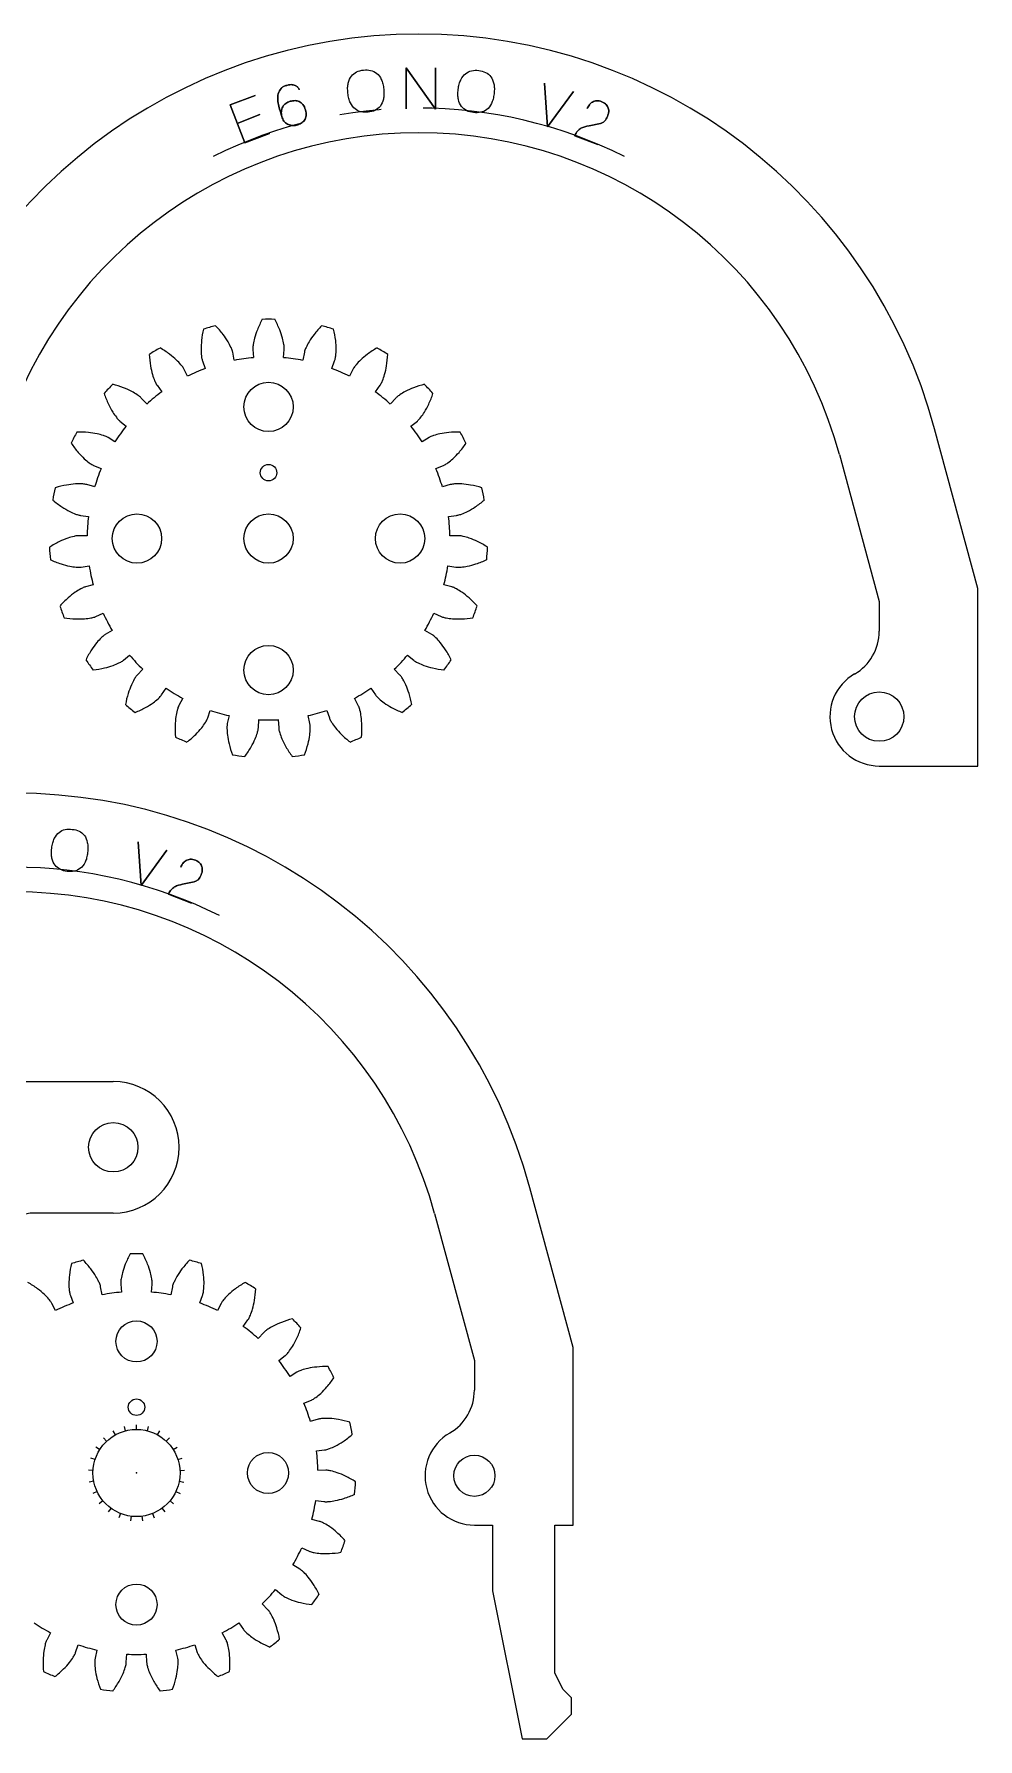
# Model space of a CAD drawing. Header units: millimetres. Extents: x 91 to 270, y 116 to 224.
# Drawn here: x 212.5 to 269.9, y 116.4 to 220.1 of the extents above; entities that cross this region are included whole.
import ezdxf

# ---------------------------------------------------------------- set-up
doc = ezdxf.new("R2010")
doc.units = ezdxf.units.MM
doc.header["$PDSIZE"] = -1
doc.linetypes.add('CENTERX2', pattern=[20.32, 12.7, -2.54, 2.54, -2.54])

msp = doc.modelspace()

# ---------------------------------------------------------------- linework, layer by layer
at = {"color": 7, "linetype": 'Continuous', "lineweight": 15}
for p, q in [((222.71, 200.22), (222.88, 199.76)), ((224.65, 200.26), (224.56, 200.74)), ((225.77, 200.91), (225.82, 200.42)), ((227.65, 200.42), (227.69, 200.91)), ((228.91, 200.74), (228.82, 200.26)), ((230.58, 199.76), (230.75, 200.22)), ((221.8, 199.29), (221.58, 199.73)), ((231.88, 199.73), (231.66, 199.29)), ((219.32, 197.6), (218.99, 197.96)), ((219.95, 198.74), (220.24, 198.34)), ((233.23, 198.34), (233.52, 198.74)), ((234.47, 197.96), (234.14, 197.6)), ((217.68, 196.56), (218.07, 196.26)), ((235.39, 196.26), (235.78, 196.56)), ((269.87, 186.39), (267.24, 196.09)), ((217.39, 195.29), (216.98, 195.56)), ((236.49, 195.56), (236.07, 195.29)), ((216.09, 193.86), (216.55, 193.67)), ((236.91, 193.67), (237.37, 193.86)), ((261.45, 194.52), (263.87, 185.59)), ((216.16, 192.56), (215.68, 192.7)), ((237.78, 192.7), (237.31, 192.56)), ((215.29, 190.82), (215.78, 190.76)), ((237.68, 190.76), (238.17, 190.82)), ((215.7, 189.59), (215.21, 189.59)), ((238.26, 189.59), (237.76, 189.59)), ((215.34, 187.68), (215.83, 187.76)), ((237.64, 187.76), (238.13, 187.68)), ((216.07, 186.61), (215.59, 186.48)), ((237.88, 186.48), (237.4, 186.61)), ((263.87, 185.59), (263.87, 183.78)), ((269.87, 175.59), (269.87, 186.39)), ((216.23, 184.67), (216.68, 184.88)), ((236.78, 184.88), (237.23, 184.67)), ((217.22, 183.83), (216.8, 183.58)), ((236.67, 183.58), (236.24, 183.83)), ((217.9, 182.02), (218.28, 182.33)), ((219.08, 181.47), (218.74, 181.12)), ((234.72, 181.12), (234.38, 181.47)), ((235.18, 182.33), (235.56, 182.02)), ((220.23, 179.91), (220.51, 180.32)), ((221.51, 179.71), (221.28, 179.27)), ((232.19, 179.27), (231.95, 179.71)), ((232.96, 180.32), (233.24, 179.91)), ((223.03, 178.51), (223.19, 178.97)), ((224.33, 178.66), (224.22, 178.17)), ((226.12, 177.91), (226.14, 178.41)), ((227.32, 178.41), (227.35, 177.91)), ((229.25, 178.17), (229.14, 178.66)), ((230.27, 178.97), (230.43, 178.51)), ((263.87, 175.59), (269.87, 175.59)), ((205.79, 156.41), (217.29, 156.41)), ((245.25, 140.24), (242.62, 149.95)), ((217.29, 148.41), (212.53, 148.41)), ((236.83, 148.38), (239.25, 139.44)), ((217.74, 144.09), (217.78, 143.6)), ((219.62, 143.6), (219.66, 144.09)), ((214.68, 143.41), (214.85, 142.95)), ((216.62, 143.44), (216.52, 143.93)), ((220.88, 143.93), (220.78, 143.44)), ((222.55, 142.95), (222.72, 143.41)), ((213.77, 142.48), (213.55, 142.92)), ((223.85, 142.92), (223.63, 142.48)), ((225.19, 141.52), (225.48, 141.92)), ((226.44, 141.15), (226.11, 140.78)), ((245.25, 129.44), (245.25, 140.24)), ((227.36, 139.44), (227.75, 139.75)), ((239.25, 139.44), (239.25, 137.64)), ((228.46, 138.74), (228.04, 138.48)), ((228.88, 136.85), (229.34, 137.04)), ((229.75, 135.88), (229.27, 135.74)), ((229.65, 133.95), (230.14, 134.01)), ((230.22, 132.78), (229.73, 132.77)), ((229.6, 130.94), (230.09, 130.87)), ((229.84, 129.66), (229.36, 129.79)), ((239.25, 129.44), (240.35, 129.44)), ((240.35, 129.44), (240.35, 125.44)), ((244.15, 129.44), (245.25, 129.44)), ((244.15, 120.44), (244.15, 129.44)), ((228.75, 128.06), (229.2, 127.86)), ((228.63, 126.77), (228.21, 127.02)), ((227.15, 125.52), (227.53, 125.2)), ((240.35, 125.44), (242.15, 116.44)), ((226.69, 124.3), (226.35, 124.66)), ((224.92, 123.5), (225.2, 123.09)), ((213.48, 122.89), (213.24, 122.45)), ((224.15, 122.45), (223.92, 122.89)), ((215, 121.69), (215.16, 122.16)), ((216.29, 121.84), (216.19, 121.36)), ((218.08, 121.1), (218.11, 121.59)), ((219.29, 121.59), (219.31, 121.1)), ((221.21, 121.36), (221.1, 121.84)), ((222.24, 122.16), (222.4, 121.69)), ((244.65, 119.44), (244.15, 120.44)), ((245.15, 118.94), (244.65, 119.44)), ((245.15, 117.94), (245.15, 118.94)), ((243.65, 116.44), (245.15, 117.94)), ((242.15, 116.44), (243.65, 116.44))]:
    msp.add_line(p, q, dxfattribs=at)
at = {"color": 7, "linetype": 'Continuous'}
for p, q in [((216.88, 134.54), (216.7, 134.74)), ((217.42, 134.93), (217.29, 135.17)), ((218.04, 135.17), (217.97, 135.44)), ((218.7, 135.26), (218.7, 135.53)), ((219.36, 135.17), (219.43, 135.44)), ((219.98, 134.93), (220.11, 135.17)), ((220.51, 134.54), (220.7, 134.74)), ((216.46, 134.03), (216.23, 134.17)), ((220.94, 134.03), (221.17, 134.17)), ((216.05, 132.77), (215.78, 132.79)), ((216.18, 133.43), (215.92, 133.51)), ((221.22, 133.43), (221.48, 133.51)), ((221.34, 132.77), (221.62, 132.79)), ((216.1, 132.11), (215.83, 132.06)), ((221.3, 132.11), (221.57, 132.06)), ((216.3, 131.48), (216.05, 131.36)), ((216.66, 130.92), (216.44, 130.74)), ((220.74, 130.92), (220.95, 130.74)), ((221.1, 131.48), (221.35, 131.36)), ((217.14, 130.46), (216.98, 130.24)), ((217.72, 130.14), (217.62, 129.89)), ((218.37, 129.98), (218.33, 129.71)), ((219.03, 129.98), (219.07, 129.71)), ((219.67, 130.14), (219.78, 129.89)), ((220.26, 130.46), (220.42, 130.24))]:
    msp.add_line(p, q, dxfattribs=at)
at = {"color": 7, "linetype": 'Continuous', "flags": 128}
for points in [[(232.79, 215.34), (232.68, 215.33), (232.57, 215.33), (232.46, 215.34), (232.36, 215.36), (232.26, 215.39), (232.16, 215.43), (232.07, 215.48), (231.99, 215.54), (231.91, 215.61), (231.84, 215.7), (231.77, 215.8), (231.71, 215.91), (231.68, 215.97), (231.66, 216.03), (231.64, 216.1), (231.62, 216.17), (231.6, 216.25), (231.58, 216.33), (231.57, 216.41), (231.56, 216.5), (231.56, 216.5), (231.55, 216.59), (231.55, 216.67), (231.54, 216.75), (231.54, 216.83), (231.55, 216.9), (231.56, 216.98), (231.57, 217.04), (231.58, 217.11), (231.61, 217.23), (231.66, 217.34), (231.71, 217.44), (231.77, 217.53), (231.84, 217.61), (231.92, 217.68), (232, 217.74), (232.09, 217.79), (232.19, 217.83), (232.29, 217.86), (232.4, 217.89), (232.51, 217.9), (232.51, 217.9), (232.62, 217.91), (232.73, 217.91), (232.84, 217.9), (232.94, 217.88), (233.04, 217.85), (233.14, 217.82), (233.23, 217.76), (233.31, 217.7), (233.39, 217.63), (233.46, 217.54), (233.53, 217.44), (233.59, 217.33), (233.62, 217.27), (233.64, 217.2), (233.66, 217.13), (233.68, 217.06), (233.7, 216.99), (233.72, 216.91), (233.73, 216.82), (233.74, 216.74), (233.74, 216.74), (233.75, 216.65), (233.75, 216.57), (233.75, 216.48), (233.75, 216.41), (233.75, 216.33), (233.74, 216.26), (233.73, 216.19), (233.72, 216.13), (233.69, 216.01), (233.64, 215.9), (233.59, 215.8), (233.53, 215.71), (233.46, 215.63), (233.38, 215.56), (233.3, 215.5), (233.2, 215.45), (233.11, 215.41), (233.01, 215.38), (232.9, 215.36)], [(232.79, 215.34), (232.68, 215.33), (232.57, 215.33), (232.46, 215.34), (232.36, 215.36), (232.26, 215.39), (232.16, 215.43), (232.07, 215.48), (231.99, 215.54), (231.91, 215.61), (231.84, 215.7), (231.77, 215.8), (231.71, 215.91), (231.68, 215.97), (231.66, 216.03), (231.64, 216.1), (231.62, 216.17), (231.6, 216.25), (231.58, 216.33), (231.57, 216.41), (231.56, 216.5), (231.56, 216.5), (231.55, 216.59), (231.55, 216.67), (231.54, 216.75), (231.54, 216.83), (231.55, 216.9), (231.56, 216.98), (231.57, 217.04), (231.58, 217.11), (231.61, 217.23), (231.66, 217.34), (231.71, 217.44), (231.77, 217.53), (231.84, 217.61), (231.92, 217.68), (232, 217.74), (232.09, 217.79), (232.19, 217.83), (232.29, 217.86), (232.4, 217.89), (232.51, 217.9), (232.51, 217.9), (232.62, 217.91), (232.73, 217.91), (232.84, 217.9), (232.94, 217.88), (233.04, 217.85), (233.14, 217.82), (233.23, 217.76), (233.31, 217.7), (233.39, 217.63), (233.46, 217.54), (233.53, 217.44), (233.59, 217.33), (233.62, 217.27), (233.64, 217.2), (233.66, 217.13), (233.68, 217.06), (233.7, 216.99), (233.72, 216.91), (233.73, 216.82), (233.74, 216.74), (233.74, 216.74), (233.75, 216.65), (233.75, 216.57), (233.75, 216.48), (233.75, 216.41), (233.75, 216.33), (233.74, 216.26), (233.73, 216.19), (233.72, 216.13), (233.69, 216.01), (233.64, 215.9), (233.59, 215.8), (233.53, 215.71), (233.46, 215.63), (233.38, 215.56), (233.3, 215.5), (233.2, 215.45), (233.11, 215.41), (233.01, 215.38), (232.9, 215.36), (232.79, 215.34)], [(235.11, 218.04), (236.88, 215.53), (236.88, 215.53), (236.89, 218.03), (236.89, 218.03), (236.88, 215.53), (236.88, 215.53), (235.11, 218.04), (235.11, 218.04), (235.1, 215.54), (235.1, 215.54), (235.11, 218.04)], [(239.2, 215.31), (239.09, 215.33), (238.98, 215.36), (238.88, 215.39), (238.79, 215.43), (238.7, 215.48), (238.61, 215.54), (238.54, 215.61), (238.47, 215.69), (238.41, 215.78), (238.35, 215.88), (238.31, 215.99), (238.28, 216.11), (238.27, 216.18), (238.26, 216.25), (238.25, 216.32), (238.25, 216.39), (238.25, 216.47), (238.25, 216.55), (238.26, 216.64), (238.27, 216.72), (238.27, 216.72), (238.28, 216.81), (238.29, 216.89), (238.31, 216.97), (238.33, 217.05), (238.35, 217.12), (238.37, 217.19), (238.4, 217.25), (238.43, 217.31), (238.49, 217.42), (238.56, 217.52), (238.63, 217.61), (238.71, 217.68), (238.8, 217.74), (238.89, 217.79), (238.98, 217.83), (239.08, 217.86), (239.19, 217.88), (239.3, 217.89), (239.4, 217.89), (239.52, 217.88), (239.52, 217.88), (239.63, 217.86), (239.73, 217.83), (239.83, 217.8), (239.93, 217.76), (240.02, 217.71), (240.11, 217.65), (240.18, 217.57), (240.25, 217.49), (240.31, 217.4), (240.36, 217.3), (240.4, 217.19), (240.44, 217.07), (240.45, 217), (240.46, 216.93), (240.46, 216.86), (240.47, 216.79), (240.47, 216.71), (240.46, 216.63), (240.46, 216.54), (240.45, 216.46), (240.45, 216.46), (240.44, 216.37), (240.42, 216.29), (240.41, 216.21), (240.39, 216.13), (240.37, 216.06), (240.34, 215.99), (240.32, 215.93), (240.29, 215.87), (240.23, 215.76), (240.16, 215.66), (240.09, 215.57), (240.01, 215.5), (239.92, 215.44), (239.83, 215.39), (239.73, 215.35), (239.63, 215.33), (239.53, 215.31), (239.42, 215.3), (239.31, 215.3)], [(239.2, 215.31), (239.09, 215.33), (238.98, 215.36), (238.88, 215.39), (238.79, 215.43), (238.7, 215.48), (238.61, 215.54), (238.54, 215.61), (238.47, 215.69), (238.41, 215.78), (238.35, 215.88), (238.31, 215.99), (238.28, 216.11), (238.27, 216.18), (238.26, 216.25), (238.25, 216.32), (238.25, 216.39), (238.25, 216.47), (238.25, 216.55), (238.26, 216.64), (238.27, 216.72), (238.27, 216.72), (238.28, 216.81), (238.29, 216.89), (238.31, 216.97), (238.33, 217.05), (238.35, 217.12), (238.37, 217.19), (238.4, 217.25), (238.43, 217.31), (238.49, 217.42), (238.56, 217.52), (238.63, 217.61), (238.71, 217.68), (238.8, 217.74), (238.89, 217.79), (238.98, 217.83), (239.08, 217.86), (239.19, 217.88), (239.3, 217.89), (239.4, 217.89), (239.52, 217.88), (239.52, 217.88), (239.63, 217.86), (239.73, 217.83), (239.83, 217.8), (239.93, 217.76), (240.02, 217.71), (240.11, 217.65), (240.18, 217.57), (240.25, 217.49), (240.31, 217.4), (240.36, 217.3), (240.4, 217.19), (240.44, 217.07), (240.45, 217), (240.46, 216.93), (240.46, 216.86), (240.47, 216.79), (240.47, 216.71), (240.46, 216.63), (240.46, 216.54), (240.45, 216.46), (240.45, 216.46), (240.44, 216.37), (240.42, 216.29), (240.41, 216.21), (240.39, 216.13), (240.37, 216.06), (240.34, 215.99), (240.32, 215.93), (240.29, 215.87), (240.23, 215.76), (240.16, 215.66), (240.09, 215.57), (240.01, 215.5), (239.92, 215.44), (239.83, 215.39), (239.73, 215.35), (239.63, 215.33), (239.53, 215.31), (239.42, 215.3), (239.31, 215.3), (239.2, 215.31)], [(227.53, 215.08), (227.52, 215.16), (227.51, 215.24), (227.5, 215.31), (227.51, 215.39), (227.52, 215.46), (227.54, 215.53), (227.56, 215.6), (227.59, 215.66), (227.63, 215.72), (227.67, 215.77), (227.72, 215.82), (227.78, 215.87), (227.84, 215.91), (227.9, 215.94), (227.97, 215.97), (228.04, 216), (228.04, 216), (228.12, 216.01), (228.19, 216.03), (228.26, 216.03), (228.34, 216.04), (228.41, 216.03), (228.47, 216.02), (228.54, 216), (228.6, 215.98), (228.66, 215.94), (228.72, 215.9), (228.77, 215.85), (228.82, 215.8), (228.87, 215.73), (228.91, 215.66), (228.94, 215.57), (228.97, 215.48), (228.97, 215.48), (229, 215.38), (229.01, 215.29), (229.01, 215.2), (229.01, 215.12), (229, 215.05), (228.97, 214.98), (228.95, 214.91), (228.91, 214.86), (228.87, 214.8), (228.82, 214.75), (228.77, 214.71), (228.71, 214.67), (228.65, 214.63), (228.58, 214.6), (228.51, 214.57), (228.44, 214.55), (228.44, 214.55), (228.37, 214.53), (228.29, 214.52), (228.22, 214.52), (228.15, 214.53), (228.08, 214.54), (228.01, 214.56), (227.95, 214.58), (227.89, 214.61), (227.83, 214.65), (227.77, 214.69), (227.72, 214.74), (227.67, 214.8), (227.63, 214.86), (227.59, 214.93), (227.56, 215), (227.53, 215.08), (227.53, 215.08), (227.52, 215.13), (227.5, 215.2), (227.47, 215.27), (227.45, 215.35), (227.4, 215.52), (227.35, 215.7), (227.33, 215.8), (227.31, 215.89), (227.3, 215.99), (227.29, 216.09), (227.29, 216.19), (227.29, 216.28), (227.3, 216.37), (227.32, 216.46), (227.35, 216.55), (227.39, 216.63), (227.43, 216.7), (227.49, 216.77), (227.52, 216.81), (227.56, 216.84), (227.6, 216.87), (227.64, 216.89), (227.69, 216.92), (227.74, 216.94), (227.79, 216.96), (227.85, 216.97), (227.85, 216.97), (227.94, 217), (228.02, 217.01), (228.1, 217.02), (228.17, 217.01), (228.23, 217), (228.29, 216.99), (228.34, 216.97), (228.39, 216.95), (228.43, 216.93), (228.46, 216.9), (228.5, 216.87), (228.52, 216.83), (228.57, 216.77), (228.6, 216.7), (228.6, 216.7), (228.57, 216.77), (228.52, 216.83), (228.5, 216.87), (228.46, 216.9), (228.43, 216.93), (228.39, 216.95), (228.34, 216.97), (228.29, 216.99), (228.23, 217), (228.17, 217.01), (228.1, 217.02), (228.02, 217.01), (227.94, 217), (227.85, 216.97), (227.85, 216.97), (227.79, 216.96), (227.74, 216.94), (227.69, 216.92), (227.64, 216.89), (227.6, 216.87), (227.56, 216.84), (227.52, 216.81), (227.49, 216.77), (227.43, 216.7), (227.39, 216.63), (227.35, 216.55), (227.32, 216.46), (227.3, 216.37), (227.29, 216.28), (227.29, 216.19), (227.29, 216.09), (227.3, 215.99), (227.31, 215.89), (227.33, 215.8), (227.35, 215.7), (227.4, 215.52), (227.45, 215.35), (227.47, 215.27), (227.5, 215.2), (227.52, 215.13), (227.53, 215.08), (227.53, 215.08), (227.56, 215), (227.59, 214.93), (227.63, 214.86), (227.67, 214.8), (227.72, 214.74), (227.77, 214.69), (227.83, 214.65), (227.89, 214.61), (227.95, 214.58), (228.01, 214.56), (228.08, 214.54), (228.15, 214.53), (228.22, 214.52), (228.29, 214.52), (228.37, 214.53), (228.44, 214.55), (228.44, 214.55), (228.51, 214.57), (228.58, 214.6), (228.65, 214.63), (228.71, 214.67), (228.77, 214.71), (228.82, 214.75), (228.87, 214.8), (228.91, 214.86), (228.95, 214.91), (228.97, 214.98), (229, 215.05), (229.01, 215.12), (229.01, 215.2), (229.01, 215.29), (229, 215.38), (228.97, 215.48), (228.97, 215.48), (228.94, 215.57), (228.91, 215.66), (228.87, 215.73), (228.82, 215.8), (228.77, 215.85), (228.72, 215.9), (228.66, 215.94), (228.6, 215.98), (228.54, 216), (228.47, 216.02), (228.41, 216.03), (228.34, 216.04), (228.26, 216.03), (228.19, 216.03), (228.12, 216.01), (228.04, 216), (228.04, 216), (227.97, 215.97), (227.9, 215.94), (227.84, 215.91), (227.78, 215.87), (227.72, 215.82), (227.67, 215.77), (227.63, 215.72), (227.59, 215.66), (227.56, 215.6), (227.54, 215.53), (227.52, 215.46), (227.51, 215.39), (227.5, 215.31), (227.51, 215.24), (227.52, 215.16), (227.53, 215.08)], [(243.69, 214.44), (243.52, 217.1), (243.52, 217.1), (243.69, 214.44), (243.69, 214.44), (245.27, 216.59), (245.27, 216.59), (243.69, 214.44)], [(225.28, 213.48), (224.4, 215.78), (224.4, 215.78), (225.91, 216.36), (225.91, 216.36), (224.4, 215.78), (224.4, 215.78), (225.28, 213.48), (225.28, 213.48), (226.79, 214.05), (226.79, 214.05), (225.28, 213.48)], [(245.36, 213.91), (245.4, 214), (245.44, 214.07), (245.48, 214.14), (245.53, 214.19), (245.58, 214.24), (245.63, 214.28), (245.68, 214.32), (245.73, 214.36), (245.79, 214.38), (245.84, 214.41), (245.9, 214.43), (245.96, 214.45), (246.09, 214.48), (246.22, 214.5), (246.22, 214.5), (246.91, 214.65), (246.91, 214.65), (246.97, 214.67), (247.01, 214.69), (247.06, 214.71), (247.1, 214.73), (247.16, 214.79), (247.22, 214.85), (247.27, 214.93), (247.31, 215), (247.34, 215.08), (247.37, 215.16), (247.37, 215.16), (247.39, 215.21), (247.4, 215.25), (247.41, 215.3), (247.42, 215.36), (247.42, 215.41), (247.42, 215.47), (247.41, 215.52), (247.39, 215.58), (247.37, 215.64), (247.34, 215.69), (247.31, 215.75), (247.27, 215.8), (247.22, 215.85), (247.16, 215.89), (247.08, 215.93), (247, 215.97), (247, 215.97), (246.92, 216), (246.84, 216.02), (246.76, 216.03), (246.69, 216.03), (246.62, 216.02), (246.55, 216), (246.49, 215.98), (246.43, 215.95), (246.38, 215.92), (246.33, 215.88), (246.28, 215.83), (246.24, 215.78), (246.2, 215.73), (246.16, 215.67), (246.13, 215.61), (246.11, 215.56), (246.11, 215.56), (246.13, 215.61), (246.16, 215.67), (246.2, 215.73), (246.24, 215.78), (246.28, 215.83), (246.33, 215.88), (246.38, 215.92), (246.43, 215.95), (246.49, 215.98), (246.55, 216), (246.62, 216.02), (246.69, 216.03), (246.76, 216.03), (246.84, 216.02), (246.92, 216), (247, 215.97), (247, 215.97), (247.08, 215.93), (247.16, 215.89), (247.22, 215.85), (247.27, 215.8), (247.31, 215.75), (247.34, 215.69), (247.37, 215.64), (247.39, 215.58), (247.41, 215.52), (247.42, 215.47), (247.42, 215.41), (247.42, 215.36), (247.41, 215.3), (247.4, 215.25), (247.39, 215.21), (247.37, 215.16), (247.37, 215.16), (247.34, 215.08), (247.31, 215), (247.27, 214.93), (247.22, 214.85), (247.16, 214.79), (247.1, 214.73), (247.06, 214.71), (247.01, 214.69), (246.97, 214.67), (246.91, 214.65), (246.91, 214.65), (246.22, 214.5), (246.22, 214.5), (246.09, 214.48), (245.96, 214.45), (245.9, 214.43), (245.84, 214.41), (245.79, 214.38), (245.73, 214.36), (245.68, 214.32), (245.63, 214.28), (245.58, 214.24), (245.53, 214.19), (245.48, 214.14), (245.44, 214.07), (245.4, 214), (245.36, 213.91), (245.36, 213.91), (246.75, 213.37), (246.75, 213.37), (245.36, 213.91)], [(224.83, 214.66), (226.21, 215.19), (226.21, 215.19), (224.83, 214.66)], [(214.49, 169.18), (214.37, 169.2), (214.27, 169.22), (214.17, 169.26), (214.07, 169.3), (213.98, 169.35), (213.9, 169.41), (213.82, 169.48), (213.75, 169.56), (213.69, 169.65), (213.64, 169.75), (213.6, 169.86), (213.56, 169.98), (213.55, 170.04), (213.54, 170.11), (213.53, 170.18), (213.53, 170.26), (213.53, 170.34), (213.53, 170.42), (213.54, 170.5), (213.55, 170.59), (213.55, 170.59), (213.56, 170.68), (213.57, 170.76), (213.59, 170.84), (213.61, 170.91), (213.63, 170.99), (213.65, 171.05), (213.68, 171.12), (213.7, 171.18), (213.77, 171.29), (213.83, 171.39), (213.91, 171.48), (213.99, 171.55), (214.07, 171.61), (214.16, 171.66), (214.26, 171.7), (214.36, 171.73), (214.46, 171.75), (214.57, 171.75), (214.68, 171.75), (214.79, 171.74), (214.79, 171.74), (214.9, 171.73), (215.01, 171.7), (215.11, 171.67), (215.21, 171.63), (215.3, 171.58), (215.38, 171.52), (215.46, 171.45), (215.53, 171.37), (215.59, 171.28), (215.64, 171.17), (215.68, 171.06), (215.71, 170.94), (215.73, 170.87), (215.74, 170.8), (215.74, 170.73), (215.75, 170.66), (215.75, 170.58), (215.74, 170.5), (215.74, 170.42), (215.73, 170.33), (215.73, 170.33), (215.72, 170.24), (215.7, 170.16), (215.69, 170.08), (215.67, 170), (215.65, 169.93), (215.62, 169.86), (215.6, 169.8), (215.57, 169.74), (215.51, 169.63), (215.44, 169.53), (215.37, 169.44), (215.29, 169.37), (215.2, 169.31), (215.11, 169.26), (215.02, 169.22), (214.92, 169.2), (214.81, 169.18), (214.71, 169.17), (214.6, 169.17)], [(214.49, 169.18), (214.37, 169.2), (214.27, 169.22), (214.17, 169.26), (214.07, 169.3), (213.98, 169.35), (213.9, 169.41), (213.82, 169.48), (213.75, 169.56), (213.69, 169.65), (213.64, 169.75), (213.6, 169.86), (213.56, 169.98), (213.55, 170.04), (213.54, 170.11), (213.53, 170.18), (213.53, 170.26), (213.53, 170.34), (213.53, 170.42), (213.54, 170.5), (213.55, 170.59), (213.55, 170.59), (213.56, 170.68), (213.57, 170.76), (213.59, 170.84), (213.61, 170.91), (213.63, 170.99), (213.65, 171.05), (213.68, 171.12), (213.7, 171.18), (213.77, 171.29), (213.83, 171.39), (213.91, 171.48), (213.99, 171.55), (214.07, 171.61), (214.16, 171.66), (214.26, 171.7), (214.36, 171.73), (214.46, 171.75), (214.57, 171.75), (214.68, 171.75), (214.79, 171.74), (214.79, 171.74), (214.9, 171.73), (215.01, 171.7), (215.11, 171.67), (215.21, 171.63), (215.3, 171.58), (215.38, 171.52), (215.46, 171.45), (215.53, 171.37), (215.59, 171.28), (215.64, 171.17), (215.68, 171.06), (215.71, 170.94), (215.73, 170.87), (215.74, 170.8), (215.74, 170.73), (215.75, 170.66), (215.75, 170.58), (215.74, 170.5), (215.74, 170.42), (215.73, 170.33), (215.73, 170.33), (215.72, 170.24), (215.7, 170.16), (215.69, 170.08), (215.67, 170), (215.65, 169.93), (215.62, 169.86), (215.6, 169.8), (215.57, 169.74), (215.51, 169.63), (215.44, 169.53), (215.37, 169.44), (215.29, 169.37), (215.2, 169.31), (215.11, 169.26), (215.02, 169.22), (214.92, 169.2), (214.81, 169.18), (214.71, 169.17), (214.6, 169.17), (214.49, 169.18)], [(218.98, 168.32), (218.8, 170.98), (218.8, 170.98), (218.98, 168.32), (218.98, 168.32), (220.55, 170.47), (220.55, 170.47), (218.98, 168.32)], [(220.65, 167.8), (220.69, 167.89), (220.73, 167.96), (220.77, 168.03), (220.82, 168.08), (220.87, 168.13), (220.92, 168.17), (220.97, 168.21), (221.02, 168.25), (221.08, 168.27), (221.13, 168.3), (221.19, 168.32), (221.25, 168.34), (221.38, 168.37), (221.5, 168.4), (221.5, 168.4), (222.2, 168.55), (222.2, 168.55), (222.25, 168.56), (222.3, 168.58), (222.34, 168.6), (222.38, 168.62), (222.45, 168.68), (222.51, 168.75), (222.55, 168.82), (222.59, 168.9), (222.63, 168.98), (222.66, 169.06), (222.66, 169.06), (222.67, 169.1), (222.69, 169.14), (222.7, 169.19), (222.7, 169.25), (222.7, 169.3), (222.7, 169.36), (222.69, 169.42), (222.68, 169.47), (222.66, 169.53), (222.63, 169.58), (222.59, 169.64), (222.55, 169.69), (222.5, 169.74), (222.44, 169.79), (222.37, 169.83), (222.29, 169.86), (222.29, 169.86), (222.2, 169.89), (222.12, 169.91), (222.04, 169.92), (221.97, 169.92), (221.9, 169.91), (221.84, 169.89), (221.77, 169.87), (221.72, 169.84), (221.66, 169.81), (221.61, 169.77), (221.56, 169.72), (221.52, 169.67), (221.48, 169.62), (221.45, 169.56), (221.42, 169.5), (221.4, 169.45), (221.4, 169.45), (221.42, 169.5), (221.45, 169.56), (221.48, 169.62), (221.52, 169.67), (221.56, 169.72), (221.61, 169.77), (221.66, 169.81), (221.72, 169.84), (221.77, 169.87), (221.84, 169.89), (221.9, 169.91), (221.97, 169.92), (222.04, 169.92), (222.12, 169.91), (222.2, 169.89), (222.29, 169.86), (222.29, 169.86), (222.37, 169.83), (222.44, 169.79), (222.5, 169.74), (222.55, 169.69), (222.59, 169.64), (222.63, 169.58), (222.66, 169.53), (222.68, 169.47), (222.69, 169.42), (222.7, 169.36), (222.7, 169.3), (222.7, 169.25), (222.7, 169.19), (222.69, 169.14), (222.67, 169.1), (222.66, 169.06), (222.66, 169.06), (222.63, 168.98), (222.59, 168.9), (222.55, 168.82), (222.51, 168.75), (222.45, 168.68), (222.38, 168.62), (222.34, 168.6), (222.3, 168.58), (222.25, 168.56), (222.2, 168.55), (222.2, 168.55), (221.5, 168.4), (221.5, 168.4), (221.38, 168.37), (221.25, 168.34), (221.19, 168.32), (221.13, 168.3), (221.08, 168.27), (221.02, 168.25), (220.97, 168.21), (220.92, 168.17), (220.87, 168.13), (220.82, 168.08), (220.77, 168.03), (220.73, 167.96), (220.69, 167.89), (220.65, 167.8), (220.65, 167.8), (222.04, 167.26), (222.04, 167.26), (220.65, 167.8)]]:
    msp.add_lwpolyline(points, dxfattribs=at)
at = {"color": 7, "linetype": 'Continuous', "lineweight": 15}
for centre, radius in [((226.73, 197.42), 1.5), ((226.73, 193.42), 0.5), ((218.73, 189.42), 1.5), ((226.73, 189.42), 1.5), ((234.73, 189.42), 1.5), ((226.73, 181.42), 1.5), ((263.87, 178.59), 1.5), ((217.29, 152.41), 1.5), ((218.7, 140.61), 1.25), ((218.7, 136.61), 0.5), ((218.7, 132.61), 2.65), ((226.7, 132.61), 1.25), ((239.25, 132.44), 1.25), ((218.7, 124.61), 1.25)]:
    msp.add_circle(centre, radius, dxfattribs=at)
for centre, radius, start, end in [((235.87, 187.59), 32.5, 15.1758, 164.8242), ((235.87, 187.59), 26.5, 15.1758, 164.8242), ((226.73, 189.42), 13.33, 104.0228, 107.2816), ((226.73, 189.42), 13.33, 88.3706, 91.6294), ((226.73, 189.42), 13.33, 72.7184, 75.9772), ((226.73, 189.42), 13.33, 119.6749, 122.9338), ((226.73, 189.42), 11.03, 94.767, 100.8852), ((226.73, 189.42), 11.03, 79.1148, 85.233), ((226.73, 189.42), 13.33, 57.0662, 60.3251), ((226.73, 189.42), 11.03, 110.4192, 116.5373), ((226.73, 189.42), 11.03, 63.4627, 69.5808), ((226.73, 189.42), 13.33, 135.3271, 138.5859), ((226.73, 189.42), 11.03, 126.0713, 132.1895), ((226.73, 189.42), 11.03, 47.8105, 53.9287), ((226.73, 189.42), 13.33, 41.4141, 44.6729), ((226.73, 189.42), 13.33, 150.9793, 154.2381), ((226.73, 189.42), 11.03, 141.7235, 147.8417), ((226.73, 189.42), 11.03, 32.1583, 38.2765), ((226.73, 189.42), 13.33, 25.7619, 29.0207), ((226.73, 189.42), 11.03, 157.3757, 163.4939), ((226.73, 189.42), 11.03, 16.5061, 22.6243), ((226.73, 189.42), 13.33, 166.6315, 169.8903), ((226.73, 189.42), 13.33, 10.1097, 13.3685), ((226.73, 189.42), 11.03, 173.0279, 179.146), ((226.73, 189.42), 11.03, 0.854, 6.9721), ((226.73, 189.42), 13.33, 182.2836, 185.5425), ((226.73, 189.42), 13.33, 354.4575, 357.7164), ((226.73, 189.42), 11.03, 188.68, 194.7982), ((226.73, 189.42), 11.03, 345.2018, 351.32), ((226.73, 189.42), 13.33, 197.9358, 201.1946), ((226.73, 189.42), 11.03, 204.3322, 210.4504), ((226.73, 189.42), 11.03, 329.5496, 335.6678), ((226.73, 189.42), 13.33, 338.8054, 342.0642), ((260.87, 183.78), 3, 300, 0), ((226.73, 189.42), 13.33, 213.588, 216.8468), ((226.73, 189.42), 11.03, 219.9844, 226.1026), ((226.73, 189.42), 11.03, 313.8974, 320.0156), ((226.73, 189.42), 13.33, 323.1532, 326.412), ((263.87, 178.59), 3, 120, 270), ((226.73, 189.42), 13.33, 229.2402, 232.499), ((226.73, 189.42), 11.03, 235.6366, 241.7547), ((226.73, 189.42), 11.03, 298.2453, 304.3634), ((226.73, 189.42), 13.33, 307.501, 310.7598), ((226.73, 189.42), 11.03, 251.2887, 257.4069), ((226.73, 189.42), 11.03, 266.9409, 273.0591), ((226.73, 189.42), 11.03, 282.5931, 288.7113), ((226.73, 189.42), 13.33, 244.8923, 248.1511), ((226.73, 189.42), 13.33, 291.8489, 295.1077), ((226.73, 189.42), 13.33, 260.5445, 263.8033), ((226.73, 189.42), 13.33, 276.1967, 279.4555), ((211.25, 141.44), 32.5, 15.1758, 164.8242), ((211.25, 141.44), 26.5, 15.1758, 164.8242), ((217.29, 152.41), 4, 270, 90), ((212.53, 145.41), 3, 90, 135), ((218.7, 132.61), 13.33, 104.0228, 107.2816), ((218.7, 132.61), 13.33, 88.3706, 91.6294), ((218.7, 132.61), 13.33, 72.7184, 75.9772), ((218.7, 132.61), 13.33, 57.0662, 60.3251), ((218.7, 132.61), 11.03, 94.767, 100.8852), ((218.7, 132.61), 11.03, 79.1148, 85.233), ((218.7, 132.61), 11.03, 110.4192, 116.5373), ((218.7, 132.61), 11.03, 63.4627, 69.5808), ((218.7, 132.61), 11.03, 47.8105, 53.9287), ((218.7, 132.61), 13.33, 41.4141, 44.6729), ((218.7, 132.61), 11.03, 32.1583, 38.2765), ((218.7, 132.61), 13.33, 25.7619, 29.0207), ((218.7, 132.61), 11.03, 16.5061, 22.6243), ((236.25, 137.64), 3, 300, 0), ((218.7, 132.61), 13.33, 10.1097, 13.3685), ((239.25, 132.44), 3, 120, 270), ((218.7, 132.61), 11.03, 0.854, 6.9721), ((218.7, 132.61), 13.33, 354.4575, 357.7164), ((218.7, 132.61), 11.03, 345.2018, 351.32), ((218.7, 132.61), 11.03, 329.5496, 335.6678), ((218.7, 132.61), 13.33, 338.8054, 342.0642), ((218.7, 132.61), 11.03, 313.8974, 320.0156), ((218.7, 132.61), 13.33, 323.1532, 326.412), ((218.7, 132.61), 11.03, 235.6366, 241.7547), ((218.7, 132.61), 11.03, 298.2453, 304.3634), ((218.7, 132.61), 13.33, 307.501, 310.7598), ((218.7, 132.61), 11.03, 251.2887, 257.4069), ((218.7, 132.61), 11.03, 266.9409, 273.0591), ((218.7, 132.61), 11.03, 282.5931, 288.7113), ((218.7, 132.61), 13.33, 244.8923, 248.1511), ((218.7, 132.61), 13.33, 291.8489, 295.1077), ((218.7, 132.61), 13.33, 260.5445, 263.8033), ((218.7, 132.61), 13.33, 276.1967, 279.4555)]:
    msp.add_arc(centre, radius, start, end, dxfattribs=at)
at = {"color": 7, "linetype": 'CENTERX2'}
for centre in [(235.87, 187.59), (211.25, 141.44)]:
    msp.add_arc(centre, 28, 63.4852, 116.5148, dxfattribs=at)
at = {"color": 7, "linetype": 'Continuous', "lineweight": 15}
for points, knots in [([(222.77, 202.15), (222.72, 201.93), (222.65, 201.51), (222.62, 200.97), (222.64, 200.58), (222.67, 200.35), (222.7, 200.25), (222.71, 200.22)], [95.947229, 95.947229, 95.947229, 95.947229, 96.648016, 97.193072, 97.5824, 97.815999, 97.893879, 97.893879, 97.893879, 97.893879]), ([(224.56, 200.74), (224.55, 200.77), (224.52, 200.87), (224.43, 201.08), (224.25, 201.43), (223.94, 201.88), (223.67, 202.19), (223.5, 202.36)], [98.652137, 98.652137, 98.652137, 98.652137, 98.730017, 98.963616, 99.352944, 99.898001, 100.598787, 100.598787, 100.598787, 100.598787]), ([(226.35, 202.75), (226.24, 202.54), (226.06, 202.17), (225.88, 201.65), (225.8, 201.27), (225.77, 201.04), (225.77, 200.93), (225.77, 200.91)], [102.765296, 102.765296, 102.765296, 102.765296, 103.466082, 104.011139, 104.400466, 104.634066, 104.711946, 104.711946, 104.711946, 104.711946]), ([(227.69, 200.91), (227.69, 200.93), (227.69, 201.04), (227.66, 201.27), (227.58, 201.65), (227.4, 202.17), (227.22, 202.54), (227.11, 202.75)], [105.470204, 105.470204, 105.470204, 105.470204, 105.548083, 105.781683, 106.171011, 106.716067, 107.416853, 107.416853, 107.416853, 107.416853]), ([(229.96, 202.36), (229.8, 202.19), (229.53, 201.88), (229.21, 201.43), (229.03, 201.08), (228.94, 200.87), (228.91, 200.77), (228.91, 200.74)], [109.583363, 109.583363, 109.583363, 109.583363, 110.284149, 110.829206, 111.218533, 111.452133, 111.530012, 111.530012, 111.530012, 111.530012]), ([(230.75, 200.22), (230.76, 200.25), (230.79, 200.35), (230.83, 200.58), (230.85, 200.97), (230.82, 201.51), (230.75, 201.93), (230.69, 202.15)], [112.28827, 112.28827, 112.28827, 112.28827, 112.36615, 112.59975, 112.989077, 113.534134, 114.23492, 114.23492, 114.23492, 114.23492]), ([(219.48, 200.61), (219.49, 200.38), (219.54, 199.96), (219.65, 199.43), (219.78, 199.06), (219.88, 198.85), (219.93, 198.76), (219.95, 198.74)], [89.129163, 89.129163, 89.129163, 89.129163, 89.829949, 90.375005, 90.764333, 90.997933, 91.075812, 91.075812, 91.075812, 91.075812]), ([(221.58, 199.73), (221.57, 199.76), (221.52, 199.85), (221.37, 200.03), (221.1, 200.31), (220.68, 200.66), (220.34, 200.89), (220.13, 201.01)], [91.83407, 91.83407, 91.83407, 91.83407, 91.91195, 92.14555, 92.534877, 93.079934, 93.78072, 93.78072, 93.78072, 93.78072]), ([(233.33, 201.01), (233.13, 200.89), (232.78, 200.66), (232.36, 200.31), (232.09, 200.03), (231.95, 199.85), (231.89, 199.76), (231.88, 199.73)], [116.40143, 116.40143, 116.40143, 116.40143, 117.102216, 117.647272, 118.0366, 118.2702, 118.348079, 118.348079, 118.348079, 118.348079]), ([(233.52, 198.74), (233.53, 198.76), (233.59, 198.85), (233.68, 199.06), (233.81, 199.43), (233.93, 199.96), (233.97, 200.38), (233.98, 200.61)], [119.106337, 119.106337, 119.106337, 119.106337, 119.184217, 119.417816, 119.807144, 120.352201, 121.052987, 121.052987, 121.052987, 121.052987]), ([(216.73, 198.24), (216.81, 198.02), (216.96, 197.63), (217.22, 197.15), (217.44, 196.83), (217.59, 196.65), (217.67, 196.58), (217.68, 196.56)], [82.311096, 82.311096, 82.311096, 82.311096, 83.011882, 83.556939, 83.946266, 84.179866, 84.257746, 84.257746, 84.257746, 84.257746]), ([(218.99, 197.96), (218.97, 197.98), (218.9, 198.05), (218.71, 198.19), (218.37, 198.39), (217.87, 198.61), (217.48, 198.74), (217.25, 198.8)], [85.016004, 85.016004, 85.016004, 85.016004, 85.093883, 85.327483, 85.71681, 86.261867, 86.962653, 86.962653, 86.962653, 86.962653]), ([(236.21, 198.8), (235.99, 198.74), (235.59, 198.61), (235.09, 198.39), (234.75, 198.19), (234.57, 198.05), (234.49, 197.98), (234.47, 197.96)], [123.219496, 123.219496, 123.219496, 123.219496, 123.920282, 124.465339, 124.854667, 125.088266, 125.166146, 125.166146, 125.166146, 125.166146]), ([(235.78, 196.56), (235.8, 196.58), (235.88, 196.65), (236.03, 196.83), (236.25, 197.15), (236.5, 197.63), (236.66, 198.02), (236.73, 198.24)], [125.924404, 125.924404, 125.924404, 125.924404, 126.002283, 126.235883, 126.625211, 127.170267, 127.871053, 127.871053, 127.871053, 127.871053]), ([(216.98, 195.56), (216.95, 195.57), (216.86, 195.62), (216.64, 195.7), (216.26, 195.8), (215.72, 195.88), (215.31, 195.9), (215.07, 195.89)], [78.197937, 78.197937, 78.197937, 78.197937, 78.275817, 78.509416, 78.898744, 79.4438, 80.144586, 80.144586, 80.144586, 80.144586]), ([(238.39, 195.89), (238.16, 195.9), (237.74, 195.88), (237.2, 195.8), (236.82, 195.7), (236.6, 195.62), (236.51, 195.57), (236.49, 195.56)], [130.037563, 130.037563, 130.037563, 130.037563, 130.738349, 131.283406, 131.672733, 131.906333, 131.984213, 131.984213, 131.984213, 131.984213]), ([(214.73, 195.22), (214.86, 195.02), (215.11, 194.69), (215.48, 194.3), (215.78, 194.05), (215.98, 193.91), (216.07, 193.87), (216.09, 193.86)], [75.493029, 75.493029, 75.493029, 75.493029, 76.193815, 76.738872, 77.1282, 77.361799, 77.439679, 77.439679, 77.439679, 77.439679]), ([(237.37, 193.86), (237.39, 193.87), (237.49, 193.91), (237.68, 194.05), (237.98, 194.3), (238.36, 194.69), (238.61, 195.02), (238.74, 195.22)], [132.742471, 132.742471, 132.742471, 132.742471, 132.82035, 133.05395, 133.443277, 133.988334, 134.68912, 134.68912, 134.68912, 134.68912]), ([(213.61, 191.76), (213.78, 191.61), (214.12, 191.36), (214.59, 191.08), (214.94, 190.92), (215.16, 190.85), (215.27, 190.83), (215.29, 190.82)], [68.674963, 68.674963, 68.674963, 68.674963, 69.375749, 69.920805, 70.310133, 70.543733, 70.621612, 70.621612, 70.621612, 70.621612]), ([(215.68, 192.7), (215.66, 192.7), (215.56, 192.73), (215.32, 192.75), (214.93, 192.74), (214.39, 192.67), (213.99, 192.57), (213.76, 192.51)], [71.37987, 71.37987, 71.37987, 71.37987, 71.45775, 71.691349, 72.080677, 72.625734, 73.32652, 73.32652, 73.32652, 73.32652]), ([(239.7, 192.51), (239.48, 192.57), (239.07, 192.67), (238.53, 192.74), (238.14, 192.75), (237.91, 192.73), (237.81, 192.7), (237.78, 192.7)], [136.85563, 136.85563, 136.85563, 136.85563, 137.556416, 138.101472, 138.4908, 138.7244, 138.802279, 138.802279, 138.802279, 138.802279]), ([(238.17, 190.82), (238.2, 190.83), (238.3, 190.85), (238.52, 190.92), (238.88, 191.08), (239.35, 191.36), (239.68, 191.61), (239.86, 191.76)], [139.560537, 139.560537, 139.560537, 139.560537, 139.638417, 139.872017, 140.261344, 140.806401, 141.507187, 141.507187, 141.507187, 141.507187]), ([(215.21, 189.59), (215.18, 189.59), (215.08, 189.59), (214.85, 189.54), (214.47, 189.44), (213.97, 189.22), (213.61, 189.02), (213.41, 188.89)], [64.561804, 64.561804, 64.561804, 64.561804, 64.639683, 64.873283, 65.26261, 65.807667, 66.508453, 66.508453, 66.508453, 66.508453]), ([(240.05, 188.89), (239.86, 189.02), (239.49, 189.22), (238.99, 189.44), (238.62, 189.54), (238.39, 189.59), (238.28, 189.59), (238.26, 189.59)], [143.673696, 143.673696, 143.673696, 143.673696, 144.374482, 144.919539, 145.308867, 145.542466, 145.620346, 145.620346, 145.620346, 145.620346]), ([(213.46, 188.14), (213.67, 188.04), (214.06, 187.88), (214.59, 187.74), (214.98, 187.68), (215.21, 187.67), (215.31, 187.68), (215.34, 187.68)], [61.856896, 61.856896, 61.856896, 61.856896, 62.557682, 63.102739, 63.492066, 63.725666, 63.803546, 63.803546, 63.803546, 63.803546]), ([(238.13, 187.68), (238.15, 187.68), (238.26, 187.67), (238.49, 187.68), (238.87, 187.74), (239.4, 187.88), (239.79, 188.04), (240, 188.14)], [146.378604, 146.378604, 146.378604, 146.378604, 146.456484, 146.690083, 147.079411, 147.624467, 148.325254, 148.325254, 148.325254, 148.325254]), ([(215.59, 186.48), (215.56, 186.47), (215.47, 186.44), (215.26, 186.33), (214.93, 186.13), (214.5, 185.79), (214.2, 185.49), (214.05, 185.32)], [57.743737, 57.743737, 57.743737, 57.743737, 57.821616, 58.055216, 58.444544, 58.9896, 59.690386, 59.690386, 59.690386, 59.690386]), ([(239.42, 185.32), (239.26, 185.49), (238.97, 185.79), (238.54, 186.13), (238.21, 186.33), (238, 186.44), (237.9, 186.47), (237.88, 186.48)], [150.491763, 150.491763, 150.491763, 150.491763, 151.192549, 151.737606, 152.126933, 152.360533, 152.438413, 152.438413, 152.438413, 152.438413]), ([(214.3, 184.6), (214.53, 184.56), (214.95, 184.52), (215.49, 184.53), (215.88, 184.58), (216.11, 184.63), (216.21, 184.66), (216.23, 184.67)], [55.038829, 55.038829, 55.038829, 55.038829, 55.739615, 56.284672, 56.674, 56.907599, 56.985479, 56.985479, 56.985479, 56.985479]), ([(237.23, 184.67), (237.26, 184.66), (237.36, 184.63), (237.58, 184.58), (237.97, 184.53), (238.52, 184.52), (238.93, 184.56), (239.16, 184.6)], [153.196671, 153.196671, 153.196671, 153.196671, 153.27455, 153.50815, 153.897478, 154.442534, 155.14332, 155.14332, 155.14332, 155.14332]), ([(216.8, 183.58), (216.78, 183.57), (216.69, 183.51), (216.52, 183.35), (216.25, 183.06), (215.93, 182.62), (215.73, 182.26), (215.63, 182.05)], [50.92567, 50.92567, 50.92567, 50.92567, 51.00355, 51.237149, 51.626477, 52.171534, 52.87232, 52.87232, 52.87232, 52.87232]), ([(237.84, 182.05), (237.74, 182.26), (237.53, 182.62), (237.21, 183.06), (236.95, 183.35), (236.77, 183.51), (236.69, 183.57), (236.67, 183.58)], [157.30983, 157.30983, 157.30983, 157.30983, 158.010616, 158.555672, 158.945, 159.1786, 159.256479, 159.256479, 159.256479, 159.256479]), ([(216.06, 181.43), (216.3, 181.45), (216.71, 181.53), (217.23, 181.68), (217.59, 181.83), (217.8, 181.94), (217.88, 182), (217.9, 182.02)], [48.220763, 48.220763, 48.220763, 48.220763, 48.921549, 49.466605, 49.855933, 50.089533, 50.167412, 50.167412, 50.167412, 50.167412]), ([(235.56, 182.02), (235.58, 182), (235.67, 181.94), (235.87, 181.83), (236.23, 181.68), (236.76, 181.53), (237.17, 181.45), (237.4, 181.43)], [160.014737, 160.014737, 160.014737, 160.014737, 160.092617, 160.326217, 160.715544, 161.260601, 161.961387, 161.961387, 161.961387, 161.961387]), ([(218.74, 181.12), (218.72, 181.1), (218.66, 181.02), (218.53, 180.82), (218.36, 180.47), (218.17, 179.96), (218.07, 179.55), (218.03, 179.32)], [44.107603, 44.107603, 44.107603, 44.107603, 44.185483, 44.419083, 44.80841, 45.353467, 46.054253, 46.054253, 46.054253, 46.054253]), ([(235.44, 179.32), (235.4, 179.55), (235.3, 179.96), (235.11, 180.47), (234.93, 180.82), (234.81, 181.02), (234.74, 181.1), (234.72, 181.12)], [164.127897, 164.127897, 164.127897, 164.127897, 164.828683, 165.373739, 165.763067, 165.996666, 166.074546, 166.074546, 166.074546, 166.074546]), ([(218.62, 178.85), (218.83, 178.93), (219.21, 179.11), (219.67, 179.4), (219.98, 179.64), (220.15, 179.81), (220.21, 179.89), (220.23, 179.91)], [41.402696, 41.402696, 41.402696, 41.402696, 42.103482, 42.648539, 43.037866, 43.271466, 43.349345, 43.349345, 43.349345, 43.349345]), ([(233.24, 179.91), (233.25, 179.89), (233.32, 179.81), (233.49, 179.64), (233.79, 179.4), (234.26, 179.11), (234.63, 178.93), (234.85, 178.85)], [166.832804, 166.832804, 166.832804, 166.832804, 166.910684, 167.144283, 167.533611, 168.078668, 168.779454, 168.779454, 168.779454, 168.779454]), ([(221.28, 179.27), (221.27, 179.25), (221.22, 179.15), (221.16, 178.93), (221.08, 178.54), (221.04, 178), (221.05, 177.58), (221.08, 177.35)], [37.289537, 37.289537, 37.289537, 37.289537, 37.367416, 37.601016, 37.990344, 38.5354, 39.236186, 39.236186, 39.236186, 39.236186]), ([(221.77, 177.05), (221.96, 177.19), (222.27, 177.47), (222.64, 177.87), (222.87, 178.18), (222.98, 178.39), (223.03, 178.48), (223.03, 178.51)], [34.584629, 34.584629, 34.584629, 34.584629, 35.285415, 35.830472, 36.219799, 36.453399, 36.531279, 36.531279, 36.531279, 36.531279]), ([(230.43, 178.51), (230.44, 178.48), (230.48, 178.39), (230.6, 178.18), (230.83, 177.87), (231.2, 177.47), (231.51, 177.19), (231.69, 177.05)], [173.650871, 173.650871, 173.650871, 173.650871, 173.72875, 173.96235, 174.351678, 174.896734, 175.59752, 175.59752, 175.59752, 175.59752]), ([(232.39, 177.35), (232.41, 177.58), (232.42, 178), (232.38, 178.54), (232.31, 178.93), (232.24, 179.15), (232.2, 179.25), (232.19, 179.27)], [170.945963, 170.945963, 170.945963, 170.945963, 171.646749, 172.191806, 172.581134, 172.814733, 172.892613, 172.892613, 172.892613, 172.892613]), ([(224.22, 178.17), (224.22, 178.15), (224.2, 178.05), (224.2, 177.81), (224.23, 177.42), (224.33, 176.89), (224.46, 176.49), (224.54, 176.27)], [187.287004, 187.287004, 187.287004, 187.287004, 187.364884, 187.598483, 187.987811, 188.532868, 189.233654, 189.233654, 189.233654, 189.233654]), ([(225.29, 176.17), (225.43, 176.36), (225.66, 176.71), (225.91, 177.19), (226.04, 177.56), (226.1, 177.78), (226.11, 177.89), (226.12, 177.91)], [184.582097, 184.582097, 184.582097, 184.582097, 185.282883, 185.827939, 186.217267, 186.450867, 186.528746, 186.528746, 186.528746, 186.528746]), ([(227.35, 177.91), (227.35, 177.89), (227.36, 177.78), (227.42, 177.56), (227.56, 177.19), (227.8, 176.71), (228.03, 176.36), (228.17, 176.17)], [180.468937, 180.468937, 180.468937, 180.468937, 180.546817, 180.780417, 181.169744, 181.714801, 182.415587, 182.415587, 182.415587, 182.415587]), ([(228.92, 176.27), (229.01, 176.49), (229.13, 176.89), (229.24, 177.42), (229.27, 177.81), (229.26, 178.05), (229.25, 178.15), (229.25, 178.17)], [177.76403, 177.76403, 177.76403, 177.76403, 178.464816, 179.009873, 179.3992, 179.6328, 179.710679, 179.710679, 179.710679, 179.710679]), ([(214.74, 145.34), (214.68, 145.11), (214.62, 144.7), (214.58, 144.15), (214.6, 143.76), (214.64, 143.53), (214.67, 143.43), (214.68, 143.41)], [95.947229, 95.947229, 95.947229, 95.947229, 96.648016, 97.193072, 97.5824, 97.815999, 97.893879, 97.893879, 97.893879, 97.893879]), ([(216.52, 143.93), (216.52, 143.95), (216.49, 144.05), (216.4, 144.27), (216.22, 144.61), (215.9, 145.06), (215.63, 145.38), (215.47, 145.54)], [98.652137, 98.652137, 98.652137, 98.652137, 98.730017, 98.963616, 99.352944, 99.898001, 100.598787, 100.598787, 100.598787, 100.598787]), ([(218.32, 145.93), (218.21, 145.73), (218.03, 145.35), (217.85, 144.84), (217.77, 144.46), (217.74, 144.22), (217.74, 144.12), (217.74, 144.09)], [102.765296, 102.765296, 102.765296, 102.765296, 103.466082, 104.011139, 104.400466, 104.634066, 104.711946, 104.711946, 104.711946, 104.711946]), ([(219.66, 144.09), (219.66, 144.12), (219.66, 144.22), (219.63, 144.46), (219.55, 144.84), (219.37, 145.35), (219.19, 145.73), (219.08, 145.93)], [105.470204, 105.470204, 105.470204, 105.470204, 105.548083, 105.781683, 106.171011, 106.716067, 107.416853, 107.416853, 107.416853, 107.416853]), ([(221.93, 145.54), (221.76, 145.38), (221.49, 145.06), (221.18, 144.61), (221, 144.27), (220.91, 144.05), (220.88, 143.95), (220.88, 143.93)], [109.583363, 109.583363, 109.583363, 109.583363, 110.284149, 110.829206, 111.218533, 111.452133, 111.530012, 111.530012, 111.530012, 111.530012]), ([(222.72, 143.41), (222.73, 143.43), (222.76, 143.53), (222.79, 143.76), (222.82, 144.15), (222.78, 144.7), (222.71, 145.11), (222.66, 145.34)], [112.28827, 112.28827, 112.28827, 112.28827, 112.36615, 112.59975, 112.989077, 113.534134, 114.23492, 114.23492, 114.23492, 114.23492]), ([(213.55, 142.92), (213.54, 142.94), (213.48, 143.03), (213.34, 143.22), (213.07, 143.5), (212.65, 143.85), (212.3, 144.08), (212.1, 144.19)], [91.83407, 91.83407, 91.83407, 91.83407, 91.91195, 92.14555, 92.534877, 93.079934, 93.78072, 93.78072, 93.78072, 93.78072]), ([(225.3, 144.19), (225.1, 144.08), (224.75, 143.85), (224.33, 143.5), (224.06, 143.22), (223.91, 143.03), (223.86, 142.94), (223.85, 142.92)], [116.40143, 116.40143, 116.40143, 116.40143, 117.102216, 117.647272, 118.0366, 118.2702, 118.348079, 118.348079, 118.348079, 118.348079]), ([(225.48, 141.92), (225.5, 141.95), (225.55, 142.03), (225.65, 142.25), (225.78, 142.62), (225.89, 143.15), (225.94, 143.56), (225.95, 143.8)], [119.106337, 119.106337, 119.106337, 119.106337, 119.184217, 119.417816, 119.807144, 120.352201, 121.052987, 121.052987, 121.052987, 121.052987]), ([(228.18, 141.98), (227.95, 141.92), (227.56, 141.8), (227.06, 141.57), (226.72, 141.38), (226.53, 141.24), (226.46, 141.17), (226.44, 141.15)], [123.219496, 123.219496, 123.219496, 123.219496, 123.920282, 124.465339, 124.854667, 125.088266, 125.166146, 125.166146, 125.166146, 125.166146]), ([(227.75, 139.75), (227.77, 139.76), (227.84, 139.83), (227.99, 140.01), (228.22, 140.33), (228.47, 140.82), (228.62, 141.2), (228.7, 141.43)], [125.924404, 125.924404, 125.924404, 125.924404, 126.002283, 126.235883, 126.625211, 127.170267, 127.871053, 127.871053, 127.871053, 127.871053]), ([(230.36, 139.08), (230.12, 139.08), (229.71, 139.07), (229.17, 138.99), (228.79, 138.89), (228.57, 138.8), (228.48, 138.75), (228.46, 138.74)], [130.037563, 130.037563, 130.037563, 130.037563, 130.738349, 131.283406, 131.672733, 131.906333, 131.984213, 131.984213, 131.984213, 131.984213]), ([(229.34, 137.04), (229.36, 137.05), (229.45, 137.1), (229.65, 137.23), (229.95, 137.48), (230.32, 137.88), (230.58, 138.21), (230.71, 138.4)], [132.742471, 132.742471, 132.742471, 132.742471, 132.82035, 133.05395, 133.443277, 133.988334, 134.68912, 134.68912, 134.68912, 134.68912]), ([(231.67, 135.69), (231.45, 135.76), (231.04, 135.86), (230.5, 135.93), (230.11, 135.93), (229.88, 135.91), (229.77, 135.89), (229.75, 135.88)], [136.85563, 136.85563, 136.85563, 136.85563, 137.556416, 138.101472, 138.4908, 138.7244, 138.802279, 138.802279, 138.802279, 138.802279]), ([(230.14, 134.01), (230.16, 134.01), (230.27, 134.03), (230.49, 134.11), (230.84, 134.26), (231.31, 134.54), (231.65, 134.8), (231.82, 134.95)], [139.560537, 139.560537, 139.560537, 139.560537, 139.638417, 139.872017, 140.261344, 140.806401, 141.507187, 141.507187, 141.507187, 141.507187]), ([(232.02, 132.08), (231.82, 132.2), (231.46, 132.41), (230.96, 132.62), (230.58, 132.73), (230.35, 132.77), (230.25, 132.78), (230.22, 132.78)], [143.673696, 143.673696, 143.673696, 143.673696, 144.374482, 144.919539, 145.308867, 145.542466, 145.620346, 145.620346, 145.620346, 145.620346]), ([(230.09, 130.87), (230.12, 130.87), (230.22, 130.86), (230.46, 130.87), (230.84, 130.93), (231.37, 131.07), (231.76, 131.22), (231.97, 131.32)], [146.378604, 146.378604, 146.378604, 146.378604, 146.456484, 146.690083, 147.079411, 147.624467, 148.325254, 148.325254, 148.325254, 148.325254]), ([(231.38, 128.5), (231.23, 128.68), (230.93, 128.97), (230.51, 129.31), (230.17, 129.52), (229.96, 129.62), (229.87, 129.66), (229.84, 129.66)], [150.491763, 150.491763, 150.491763, 150.491763, 151.192549, 151.737606, 152.126933, 152.360533, 152.438413, 152.438413, 152.438413, 152.438413]), ([(229.2, 127.86), (229.22, 127.85), (229.32, 127.81), (229.55, 127.76), (229.94, 127.71), (230.48, 127.71), (230.9, 127.75), (231.13, 127.79)], [153.196671, 153.196671, 153.196671, 153.196671, 153.27455, 153.50815, 153.897478, 154.442534, 155.14332, 155.14332, 155.14332, 155.14332]), ([(229.8, 125.23), (229.7, 125.44), (229.5, 125.8), (229.18, 126.25), (228.92, 126.54), (228.74, 126.69), (228.66, 126.75), (228.63, 126.77)], [157.30983, 157.30983, 157.30983, 157.30983, 158.010616, 158.555672, 158.945, 159.1786, 159.256479, 159.256479, 159.256479, 159.256479]), ([(227.53, 125.2), (227.55, 125.19), (227.63, 125.13), (227.84, 125.01), (228.2, 124.86), (228.72, 124.71), (229.13, 124.64), (229.37, 124.61)], [160.014737, 160.014737, 160.014737, 160.014737, 160.092617, 160.326217, 160.715544, 161.260601, 161.961387, 161.961387, 161.961387, 161.961387]), ([(227.4, 122.51), (227.36, 122.74), (227.26, 123.14), (227.07, 123.66), (226.9, 124.01), (226.77, 124.2), (226.71, 124.28), (226.69, 124.3)], [164.127897, 164.127897, 164.127897, 164.127897, 164.828683, 165.373739, 165.763067, 165.996666, 166.074546, 166.074546, 166.074546, 166.074546]), ([(213.24, 122.45), (213.23, 122.43), (213.19, 122.34), (213.12, 122.11), (213.05, 121.73), (213.01, 121.18), (213.02, 120.77), (213.04, 120.54)], [37.289537, 37.289537, 37.289537, 37.289537, 37.367416, 37.601016, 37.990344, 38.5354, 39.236186, 39.236186, 39.236186, 39.236186]), ([(224.36, 120.54), (224.38, 120.77), (224.39, 121.18), (224.35, 121.73), (224.27, 122.11), (224.21, 122.34), (224.16, 122.43), (224.15, 122.45)], [170.945963, 170.945963, 170.945963, 170.945963, 171.646749, 172.191806, 172.581134, 172.814733, 172.892613, 172.892613, 172.892613, 172.892613]), ([(225.2, 123.09), (225.22, 123.07), (225.28, 122.99), (225.45, 122.83), (225.76, 122.59), (226.22, 122.3), (226.6, 122.12), (226.81, 122.03)], [166.832804, 166.832804, 166.832804, 166.832804, 166.910684, 167.144283, 167.533611, 168.078668, 168.779454, 168.779454, 168.779454, 168.779454]), ([(213.74, 120.23), (213.92, 120.38), (214.24, 120.65), (214.61, 121.05), (214.83, 121.37), (214.95, 121.57), (214.99, 121.67), (215, 121.69)], [34.584629, 34.584629, 34.584629, 34.584629, 35.285415, 35.830472, 36.219799, 36.453399, 36.531279, 36.531279, 36.531279, 36.531279]), ([(216.19, 121.36), (216.18, 121.33), (216.17, 121.23), (216.16, 121), (216.19, 120.61), (216.3, 120.07), (216.42, 119.68), (216.51, 119.46)], [187.287004, 187.287004, 187.287004, 187.287004, 187.364884, 187.598483, 187.987811, 188.532868, 189.233654, 189.233654, 189.233654, 189.233654]), ([(220.89, 119.46), (220.97, 119.68), (221.1, 120.07), (221.2, 120.61), (221.24, 121), (221.23, 121.23), (221.22, 121.33), (221.21, 121.36)], [177.76403, 177.76403, 177.76403, 177.76403, 178.464816, 179.009873, 179.3992, 179.6328, 179.710679, 179.710679, 179.710679, 179.710679]), ([(222.4, 121.69), (222.41, 121.67), (222.45, 121.57), (222.56, 121.37), (222.79, 121.05), (223.16, 120.65), (223.47, 120.38), (223.66, 120.23)], [173.650871, 173.650871, 173.650871, 173.650871, 173.72875, 173.96235, 174.351678, 174.896734, 175.59752, 175.59752, 175.59752, 175.59752]), ([(217.26, 119.35), (217.4, 119.54), (217.63, 119.89), (217.87, 120.38), (218.01, 120.74), (218.07, 120.97), (218.08, 121.07), (218.08, 121.1)], [184.582097, 184.582097, 184.582097, 184.582097, 185.282883, 185.827939, 186.217267, 186.450867, 186.528746, 186.528746, 186.528746, 186.528746]), ([(219.31, 121.1), (219.32, 121.07), (219.33, 120.97), (219.39, 120.74), (219.52, 120.38), (219.77, 119.89), (220, 119.54), (220.14, 119.35)], [180.468937, 180.468937, 180.468937, 180.468937, 180.546817, 180.780417, 181.169744, 181.714801, 182.415587, 182.415587, 182.415587, 182.415587])]:
    msp.add_open_spline(points, degree=3, knots=knots, dxfattribs=at)
at = {"color": 7, "linetype": 'Continuous'}
msp.add_point((218.7, 132.61), dxfattribs=at)
msp.add_point((218.7, 132.61), dxfattribs=at)

doc.saveas('drawing.dxf')
